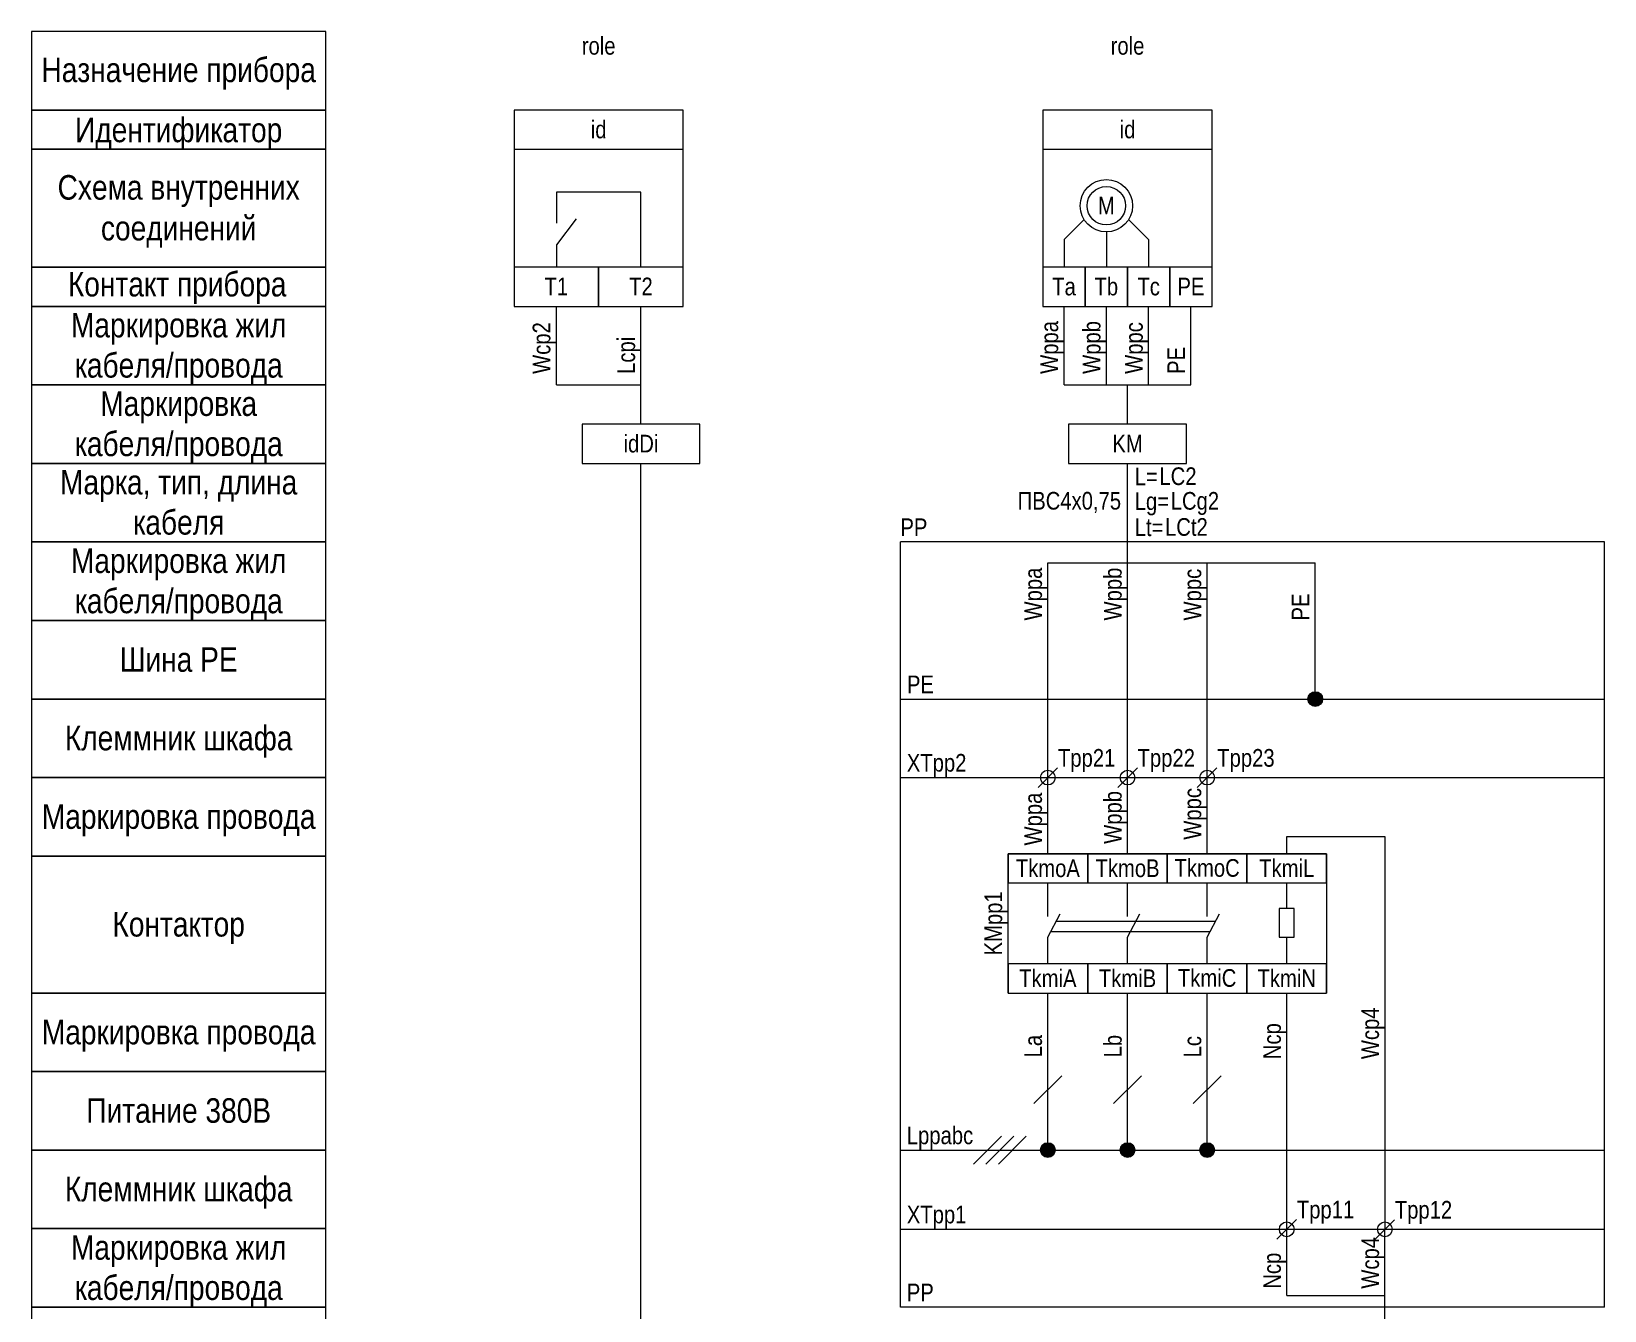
# Model space of a CAD drawing. Header units: millimetres. Extents: x 20 to 180, y -244 to -5.
# Drawn here: x 20 to 180.3, y -135.3 to -5 of the extents above; entities that cross this region are included whole.
import ezdxf

# ---------------------------------------------------------------- set-up
doc = ezdxf.new("R2010")
doc.units = ezdxf.units.MM
doc.header["$MEASUREMENT"] = 0
doc.linetypes.add('1_1', pattern=[2000, 1000, -1000])
doc.linetypes.add('4_2_1_2', pattern=[6702.777624, 3527.777672, -1763.888836, 0, -1411.111116])
for name, color, linetype in [('id_names', 7, 'Continuous'), ('id_params_di', 7, 'Continuous'), ('id_params_do', 7, 'Continuous'), ('id_static_di', 7, 'Continuous'), ('id_static_do', 7, 'Continuous')]:
    doc.layers.add(name, color=color, linetype=linetype)
doc.styles.add('СГЕНЕРИР_СТИЛЬ_1', font='')
doc.styles.get('СГЕНЕРИР_СТИЛЬ_1').set_extended_font_data('Arial Narrow')

msp = doc.modelspace()

# ---------------------------------------------------------------- hatches: boundary and pattern name
at = {"layer": 'id_static_do', "linetype": 'Continuous', "lineweight": 0, "true_color": 0x000000}
for points in [[(150.06, -73), (150.11, -73.29), (150.28, -73.53), (150.52, -73.69), (150.81, -73.75), (151.09, -73.69), (151.34, -73.53), (151.5, -73.29), (151.56, -73), (151.5, -72.71), (151.34, -72.47), (151.09, -72.31), (150.81, -72.25), (150.52, -72.31), (150.28, -72.47), (150.11, -72.71)], [(122.81, -118.94), (122.87, -119.23), (123.03, -119.47), (123.28, -119.64), (123.56, -119.69), (123.85, -119.64), (124.09, -119.47), (124.26, -119.23), (124.31, -118.94), (124.26, -118.66), (124.09, -118.41), (123.85, -118.25), (123.56, -118.19), (123.28, -118.25), (123.03, -118.41), (122.87, -118.66)], [(130.93, -118.94), (130.98, -119.23), (131.15, -119.47), (131.39, -119.64), (131.68, -119.69), (131.96, -119.64), (132.21, -119.47), (132.37, -119.23), (132.43, -118.94), (132.37, -118.66), (132.21, -118.41), (131.96, -118.25), (131.68, -118.19), (131.39, -118.25), (131.15, -118.41), (130.98, -118.66)], [(139.04, -118.94), (139.1, -119.23), (139.26, -119.47), (139.5, -119.64), (139.79, -119.69), (140.08, -119.64), (140.32, -119.47), (140.48, -119.23), (140.54, -118.94), (140.48, -118.66), (140.32, -118.41), (140.08, -118.25), (139.79, -118.19), (139.5, -118.25), (139.26, -118.41), (139.1, -118.66)]]:
    msp.add_hatch(color=18, dxfattribs=at).paths.add_polyline_path(points)

# ---------------------------------------------------------------- linework, layer by layer
at = {"layer": 'id_names', "color": 7, "linetype": 'Continuous', "lineweight": 15, "ltscale": 100}
for points in [[(20, -13), (50, -13), (50, -5), (20, -5)], [(20, -17), (50, -17), (50, -13), (20, -13)], [(20, -29), (50, -29), (50, -17), (20, -17)], [(20, -33), (50, -33), (50, -29), (20, -29)], [(20, -41), (50, -41), (50, -33), (20, -33)], [(20, -49), (50, -49), (50, -41), (20, -41)], [(20, -57), (50, -57), (50, -49), (20, -49)], [(20, -65), (50, -65), (50, -57), (20, -57)], [(20, -73), (50, -73), (50, -65), (20, -65)], [(20, -81), (50, -81), (50, -73), (20, -73)], [(20, -89), (50, -89), (50, -81), (20, -81)], [(20, -102.94), (50, -102.94), (50, -89), (20, -89)], [(20, -110.94), (50, -110.94), (50, -102.94), (20, -102.94)], [(20, -118.94), (50, -118.94), (50, -110.94), (20, -110.94)], [(20, -126.94), (50, -126.94), (50, -118.94), (20, -118.94)], [(20, -134.94), (50, -134.94), (50, -126.94), (20, -126.94)], [(20, -142.94), (50, -142.94), (50, -134.94), (20, -134.94)]]:
    msp.add_lwpolyline(points, close=True, dxfattribs=at)
at = {"layer": 'id_static_di', "color": 7, "linetype": '1_1', "lineweight": 15, "ltscale": 100}
for p, q in [((69.17, -17), (69.17, -29)), ((86.41, -29), (86.41, -17))]:
    msp.add_line(p, q, dxfattribs=at)
at = {"layer": 'id_static_di', "color": 7, "linetype": 'Continuous', "lineweight": 15, "ltscale": 100}
for p, q in [((82.1, -21.38), (73.48, -21.38)), ((73.48, -21.38), (73.48, -24.53)), ((82.1, -29), (82.1, -21.38)), ((75.51, -24.07), (73.48, -26.74)), ((73.48, -26.74), (73.48, -29)), ((73.48, -41), (73.48, -33)), ((82.1, -41), (82.1, -33)), ((73.48, -41), (82.1, -41)), ((82.1, -45), (82.1, -41)), ((82.1, -153.09), (82.1, -49)), ((122.14, -114.21), (124.99, -111.36)), ((130.25, -114.21), (133.1, -111.36)), ((138.37, -114.21), (141.21, -111.36)), ((115.98, -120.37), (118.83, -117.52)), ((117.25, -120.37), (120.1, -117.52)), ((118.52, -120.37), (121.36, -117.52))]:
    msp.add_line(p, q, dxfattribs=at)
for points in [[(69.17, -17), (86.41, -17), (86.41, -13), (69.17, -13)], [(69.17, -33), (77.79, -33), (77.79, -29), (69.17, -29)], [(77.79, -33), (86.41, -33), (86.41, -29), (77.79, -29)], [(76.1, -49), (88.1, -49), (88.1, -45), (76.1, -45)]]:
    msp.add_lwpolyline(points, close=True, dxfattribs=at)
at = {"layer": 'id_static_do', "color": 7, "linetype": '1_1', "lineweight": 15, "ltscale": 100}
for p, q in [((123.06, -17), (123.06, -29)), ((140.29, -29), (140.29, -17)), ((180.28, -57), (108.54, -57)), ((108.54, -134.94), (108.54, -57)), ((180.28, -134.94), (180.28, -57)), ((124.42, -95.61), (140.65, -95.61)), ((123.87, -96.68), (140.09, -96.68)), ((180.28, -134.94), (108.54, -134.94))]:
    msp.add_line(p, q, dxfattribs=at)
at = {"layer": 'id_static_do', "color": 7, "linetype": 'Continuous', "lineweight": 15, "ltscale": 100}
for p, q in [((127.25, -24.16), (125.21, -26.19)), ((129.52, -25.42), (129.52, -29)), ((131.79, -24.16), (133.83, -26.19)), ((125.21, -26.19), (125.21, -29)), ((133.83, -26.19), (133.83, -29)), ((125.21, -41), (125.21, -33)), ((129.52, -41), (129.52, -33)), ((133.83, -41), (133.83, -33)), ((138.14, -41), (138.14, -33)), ((125.21, -41), (138.14, -41)), ((131.68, -45), (131.68, -41)), ((131.68, -59.14), (131.68, -49)), ((123.56, -81), (123.56, -59.14)), ((123.56, -59.14), (140.93, -59.14)), ((128.01, -59.14), (150.81, -59.14)), ((131.68, -81), (131.68, -59.14)), ((139.79, -81), (139.79, -59.14)), ((150.81, -72.25), (150.81, -59.14)), ((108.54, -73), (180.28, -73)), ((122.56, -82), (124.56, -80)), ((130.68, -82), (132.68, -80)), ((138.79, -82), (140.79, -80)), ((123.56, -88.76), (123.56, -81)), ((131.68, -88.76), (131.68, -81)), ((139.79, -88.76), (139.79, -81)), ((119.51, -88.76), (151.96, -88.76)), ((119.51, -102.94), (119.51, -88.76)), ((151.96, -88.76), (151.96, -102.94)), ((123.56, -97.26), (124.81, -94.86)), ((131.68, -97.26), (132.92, -94.86)), ((139.79, -97.26), (141.04, -94.86)), ((119.51, -102.94), (151.96, -102.94)), ((123.56, -118.19), (123.56, -102.94)), ((131.68, -118.19), (131.68, -102.94)), ((139.79, -118.19), (139.79, -102.94)), ((147.9, -127.01), (147.9, -102.94)), ((108.54, -118.94), (180.28, -118.94)), ((146.9, -128.01), (148.9, -126.01)), ((156.88, -128.04), (158.88, -126.04)), ((147.9, -133.75), (147.9, -127.01)), ((157.9, -133.75), (157.9, -127.01)), ((147.9, -133.75), (157.9, -133.75)), ((157.9, -136.94), (157.9, -133.75))]:
    msp.add_line(p, q, dxfattribs=at)
at = {"layer": 'id_static_do', "color": 7, "linetype": '4_2_1_2', "lineweight": 15, "ltscale": 100}
for p, q in [((108.54, -81), (180.28, -81)), ((108.54, -127.01), (180.28, -127.01))]:
    msp.add_line(p, q, dxfattribs=at)
at = {"layer": 'id_static_do', "color": 7, "linetype": 'Continuous', "lineweight": 15, "ltscale": 100}
for points in [[(123.06, -17), (140.29, -17), (140.29, -13), (123.06, -13)], [(123.06, -33), (127.37, -33), (127.37, -29), (123.06, -29)], [(127.37, -33), (131.68, -33), (131.68, -29), (127.37, -29)], [(131.68, -33), (135.99, -33), (135.99, -29), (131.68, -29)], [(135.99, -33), (140.29, -33), (140.29, -29), (135.99, -29)], [(125.68, -49), (137.68, -49), (137.68, -45), (125.68, -45)], [(119.51, -91.73), (127.62, -91.73), (127.62, -88.76), (119.51, -88.76)], [(127.62, -91.73), (135.73, -91.73), (135.73, -88.76), (127.62, -88.76)], [(135.73, -91.73), (143.85, -91.73), (143.85, -88.76), (135.73, -88.76)], [(143.85, -91.73), (151.96, -91.73), (151.96, -88.76), (143.85, -88.76)], [(147.14, -97.26), (148.66, -97.26), (148.66, -94.33), (147.14, -94.33)], [(119.51, -102.94), (127.62, -102.94), (127.62, -99.98), (119.51, -99.98)], [(127.62, -102.94), (135.73, -102.94), (135.73, -99.98), (127.62, -99.98)], [(135.73, -102.94), (143.85, -102.94), (143.85, -99.98), (135.73, -99.98)], [(143.85, -102.94), (151.96, -102.94), (151.96, -99.98), (143.85, -99.98)]]:
    msp.add_lwpolyline(points, close=True, dxfattribs=at)
for points in [[(147.9, -88.76), (147.9, -86.99), (157.9, -86.99), (157.9, -127.01)], [(123.56, -95.14), (123.56, -91.73)], [(131.68, -95.14), (131.68, -91.73)], [(139.79, -95.14), (139.79, -91.73)], [(147.9, -94.33), (147.9, -91.73)], [(123.56, -99.98), (123.56, -97.26)], [(131.68, -99.98), (131.68, -97.26)], [(139.79, -99.98), (139.79, -97.26)], [(147.9, -99.98), (147.9, -97.26)]]:
    msp.add_lwpolyline(points, dxfattribs=at)
for centre, radius in [((129.52, -22.75), 2.67), ((129.52, -22.75), 1.96), ((150.81, -73), 0.75), ((123.56, -81), 0.75), ((131.68, -81), 0.75), ((139.79, -81), 0.75), ((123.56, -118.94), 0.75), ((131.68, -118.94), 0.75), ((139.79, -118.94), 0.75), ((147.9, -127.01), 0.75), ((157.9, -127.01), 0.75)]:
    msp.add_circle(centre, radius, dxfattribs=at)

# ---------------------------------------------------------------- texts
at = {"layer": 'id_names', "color": 7, "linetype": 'Continuous', "lineweight": 15, "char_height": 2.5, "attachment_point": 2, "style": 'СГЕНЕРИР_СТИЛЬ_1'}
for s, insert in [('\\A1;{\\pqc;\\fArial Narrow|b0|i0|c204|p34;Назначение прибора}', (35, -7.66)), ('\\A1;{\\pqc;\\fArial Narrow|b0|i0|c204|p34;Идентификатор}', (35, -13.78)), ('\\A1;{\\pqc;\\fArial Narrow|b0|i0|c204|p34;Контакт прибора}', (34.85, -29.49)), ('\\A1;{\\pqc;\\fArial Narrow|b0|i0|c204|p34;Шина РЕ}', (35, -67.72)), ('\\A1;{\\pqc;\\fArial Narrow|b0|i0|c204|p34;Клеммник\\fArial Narrow|b0|i0|c204|p34; шкафа}', (35, -75.72)), ('\\A1;{\\pqc;\\fArial Narrow|b0|i0|c204|p34;Маркировка \\fArial Narrow|b0|i0|c204|p34;провода}', (35, -83.72)), ('\\A1;{\\pqc;\\fArial Narrow|b0|i0|c204|p34;Контактор}', (35, -94.69)), ('\\A1;{\\pqc;\\fArial Narrow|b0|i0|c204|p34;Маркировка \\fArial Narrow|b0|i0|c204|p34;провода}', (35, -105.67)), ('\\A1;{\\pqc;\\fArial Narrow|b0|i0|c204|p34;Питание 380В}', (35, -113.66)), ('\\A1;{\\pqc;\\fArial Narrow|b0|i0|c204|p34;Клеммник\\fArial Narrow|b0|i0|c204|p34; шкафа}', (35, -121.66))]:
    msp.add_mtext(s, dxfattribs=dict(at, insert=insert))
at = {"layer": 'id_names', "color": 7, "linetype": 'Continuous', "lineweight": 15, "insert": (35, -19.63), "char_height": 2.5, "width": 30, "attachment_point": 2, "line_spacing_factor": 0.996473, "style": 'СГЕНЕРИР_СТИЛЬ_1'}
msp.add_mtext('\\A1;{\\pqc;\\fArial Narrow|b0|i0|c204|p34;Схема внутренних соединений}', dxfattribs=at)
at = {"layer": 'id_names', "color": 7, "linetype": 'Continuous', "lineweight": 15, "char_height": 2.5, "attachment_point": 2, "style": 'СГЕНЕРИР_СТИЛЬ_1'}
for s, insert, line_spacing_factor in [('\\A1;{\\pqc;\\fArial Narrow|b0|i0|c204|p34;Маркировка жил\\P\\pqc;\\fArial Narrow|b0|i0|c204|p34;кабеля/провода}', (35, -33.66), 0.982786), ('\\A1;{\\pqc;\\fArial Narrow|b0|i0|c204|p34;Маркировка\\P\\pqc;\\fArial Narrow|b0|i0|c204|p34;кабеля/провода}', (35, -41.66), 0.982786), ('\\A1;{\\pqc;\\fArial Narrow|b0|i0|c204|p34;Марка, тип\\fArial Narrow|b0|i0|c204|p34;, длина\\P\\pqc;\\fArial Narrow|b0|i0|c204|p34;кабеля}', (35, -49.66), 0.98101), ('\\A1;{\\pqc;\\fArial Narrow|b0|i0|c204|p34;Маркировка жил\\P\\pqc;\\fArial Narrow|b0|i0|c204|p34;кабеля/провода}', (35, -57.66), 0.982786), ('\\A1;{\\pqc;\\fArial Narrow|b0|i0|c204|p34;Маркировка жил\\P\\pqc;\\fArial Narrow|b0|i0|c204|p34;кабеля/провода}', (35, -127.61), 0.982786)]:
    msp.add_mtext(s, dxfattribs=dict(at, insert=insert, line_spacing_factor=line_spacing_factor))
at = {"layer": 'id_params_di', "color": 7, "linetype": 'Continuous', "lineweight": 15, "insert": (77.79, -5.56), "char_height": 1.8, "width": 30, "attachment_point": 2, "style": 'СГЕНЕРИР_СТИЛЬ_1'}
msp.add_mtext('\\A1;{\\pqc;\\fArial Narrow|b0|i0|c204|p34;role}', dxfattribs=at)
at = {"layer": 'id_params_di', "color": 7, "linetype": 'Continuous', "lineweight": 15, "char_height": 1.8, "attachment_point": 2, "style": 'СГЕНЕРИР_СТИЛЬ_1'}
for s, insert in [('\\A1;{\\pqc;\\fArial Narrow|b0|i0|c204|p34;id}', (77.79, -14.08)), ('\\A1;{\\pqc;\\fArial Narrow|b0|i0|c204|p34;T1}', (73.48, -30.07)), ('\\A1;{\\pqc;\\fArial Narrow|b0|i0|c204|p34;T\\fArial Narrow|b0|i0|c204|p34;2}', (82.1, -30.07)), ('\\A1;{\\pqc;\\fArial Narrow|b0|i0|c204|p34;id\\fArial Narrow|b0|i0|c204|p34;Di}', (82.1, -46.08))]:
    msp.add_mtext(s, dxfattribs=dict(at, insert=insert))
at = {"layer": 'id_params_di', "color": 7, "linetype": 'Continuous', "lineweight": 15, "char_height": 1.8, "attachment_point": 1, "rotation": 90, "style": 'СГЕНЕРИР_СТИЛЬ_1'}
for s, insert in [('\\A1;{\\pql;\\fArial Narrow|b0|i0|c204|p34;Wcp\\fArial Narrow|b0|i0|c204|p34;2}', (71.07, -39.88)), ('\\A1;{\\pql;\\fArial Narrow|b0|i0|c204|p34;Lcp\\fArial Narrow|b0|i0|c204|p34;i}', (79.7, -39.88))]:
    msp.add_mtext(s, dxfattribs=dict(at, insert=insert))
at = {"layer": 'id_params_do', "color": 7, "linetype": 'Continuous', "lineweight": 15, "insert": (131.68, -5.56), "char_height": 1.8, "width": 30, "attachment_point": 2, "style": 'СГЕНЕРИР_СТИЛЬ_1'}
msp.add_mtext('\\A1;{\\pqc;\\fArial Narrow|b0|i0|c204|p34;role}', dxfattribs=at)
at = {"layer": 'id_params_do', "color": 7, "linetype": 'Continuous', "lineweight": 15, "char_height": 1.8, "style": 'СГЕНЕРИР_СТИЛЬ_1'}
for s, insert, attachment_point in [('\\A1;{\\pqc;\\fArial Narrow|b0|i0|c204|p34;id}', (131.68, -14.08), 2), ('\\A1;{\\pqc;\\fArial Narrow|b0|i0|c204|p34;T\\fArial Narrow|b0|i0|c204|p34;a}', (125.21, -30.08), 2), ('\\A1;{\\pqc;\\fArial Narrow|b0|i0|c204|p34;Tb}', (129.52, -30.08), 2), ('\\A1;{\\pqc;\\fArial Narrow|b0|i0|c204|p34;Tc}', (133.83, -30.08), 2), ('\\A1;{\\pqc;\\fArial Narrow|b0|i0|c204|p34;KM}', (131.68, -46.08), 2), ('\\A1;{\\pql;\\fArial Narrow|b0|i0|c204|p34;LC\\fArial Narrow|b0|i0|c204|p34;2}', (134.93, -49.4), 1), ('\\A1;{\\pql;\\fArial Narrow|b0|i0|c204|p34;LCg\\fArial Narrow|b0|i0|c204|p34;2}', (136.08, -51.91), 1), ('\\A1;{\\pql;\\fArial Narrow|b0|i0|c204|p34;P\\fArial Narrow|b0|i0|c204|p34;P}', (108.54, -54.6), 1), ('\\A1;{\\pql;\\fArial Narrow|b0|i0|c204|p34;LCt\\fArial Narrow|b0|i0|c204|p34;2}', (135.5, -54.57), 1), ('\\A1;{\\pql;\\fArial Narrow|b0|i0|c204|p34;T\\fArial Narrow|b0|i0|c204|p34;pp21}', (124.59, -78.09), 1), ('\\A1;{\\pql;\\fArial Narrow|b0|i0|c204|p34;T\\fArial Narrow|b0|i0|c204|p34;pp22}', (132.7, -78.09), 1), ('\\A1;{\\pql;\\fArial Narrow|b0|i0|c204|p34;T\\fArial Narrow|b0|i0|c204|p34;pp23}', (140.82, -78.09), 1), ('\\A1;{\\pql;\\fArial Narrow|b0|i0|c204|p34;X\\fArial Narrow|b0|i0|c204|p34;T\\fArial Narrow|b0|i0|c204|p34;pp2}', (109.19, -78.59), 1), ('\\A1;{\\pqc;\\fArial Narrow|b0|i0|c204|p34;Tk\\fArial Narrow|b0|i0|c204|p34;m\\fArial Narrow|b0|i0|c204|p34;oA}', (123.56, -89.33), 2), ('\\A1;{\\pqc;\\fArial Narrow|b0|i0|c204|p34;Tkmo\\fArial Narrow|b0|i0|c204|p34;B}', (131.68, -89.33), 2), ('\\A1;{\\pqc;\\fArial Narrow|b0|i0|c204|p34;Tkmo\\fArial Narrow|b0|i0|c204|p34;C}', (139.79, -89.3), 2), ('\\A1;{\\pqc;\\fArial Narrow|b0|i0|c204|p34;TkmiL}', (147.9, -89.33), 2), ('\\A1;{\\pqc;\\fArial Narrow|b0|i0|c204|p34;Tkm\\fArial Narrow|b0|i0|c204|p34;i\\fArial Narrow|b0|i0|c204|p34;A}', (123.56, -100.54), 2), ('\\A1;{\\pqc;\\fArial Narrow|b0|i0|c204|p34;Tkm\\fArial Narrow|b0|i0|c204|p34;iB}', (131.68, -100.54), 2), ('\\A1;{\\pqc;\\fArial Narrow|b0|i0|c204|p34;Tkm\\fArial Narrow|b0|i0|c204|p34;iC}', (139.79, -100.51), 2), ('\\A1;{\\pqc;\\fArial Narrow|b0|i0|c204|p34;Tkm\\fArial Narrow|b0|i0|c204|p34;iN}', (147.9, -100.54), 2), ('\\A1;{\\pql;\\fArial Narrow|b0|i0|c204|p34;Lpp\\fArial Narrow|b0|i0|c204|p34;abc}', (109.19, -116.54), 1), ('\\A1;{\\pql;\\fArial Narrow|b0|i0|c204|p34;X\\fArial Narrow|b0|i0|c204|p34;T\\fArial Narrow|b0|i0|c204|p34;pp1}', (109.19, -124.6), 1), ('\\A1;{\\pql;\\fArial Narrow|b0|i0|c204|p34;T\\fArial Narrow|b0|i0|c204|p34;pp11}', (148.93, -124.1), 1), ('\\A1;{\\pql;\\fArial Narrow|b0|i0|c204|p34;T\\fArial Narrow|b0|i0|c204|p34;pp12}', (158.91, -124.12), 1), ('\\A1;{\\pql;\\fArial Narrow|b0|i0|c204|p34;P\\fArial Narrow|b0|i0|c204|p34;P}', (109.19, -132.54), 1)]:
    msp.add_mtext(s, dxfattribs=dict(at, insert=insert, attachment_point=attachment_point))
at = {"layer": 'id_params_do', "color": 7, "linetype": 'Continuous', "lineweight": 15, "char_height": 1.8, "rotation": 90, "style": 'СГЕНЕРИР_СТИЛЬ_1'}
for s, insert, attachment_point in [('\\A1;{\\pql;\\fArial Narrow|b0|i0|c204|p34;W\\fArial Narrow|b0|i0|c204|p34;pp\\fArial Narrow|b0|i0|c204|p34;a}', (122.81, -39.88), 1), ('\\A1;{\\pql;\\fArial Narrow|b0|i0|c204|p34;Wpp\\fArial Narrow|b0|i0|c204|p34;b}', (127.12, -39.88), 1), ('\\A1;{\\pql;\\fArial Narrow|b0|i0|c204|p34;Wpp\\fArial Narrow|b0|i0|c204|p34;c}', (131.43, -39.88), 1), ('\\A1;{\\pql;\\fArial Narrow|b0|i0|c204|p34;Wppa}', (121.16, -65), 1), ('\\A1;{\\pql;\\fArial Narrow|b0|i0|c204|p34;Wpp\\fArial Narrow|b0|i0|c204|p34;b}', (129.28, -65), 1), ('\\A1;{\\pql;\\fArial Narrow|b0|i0|c204|p34;Wpp\\fArial Narrow|b0|i0|c204|p34;c}', (137.39, -65), 1), ('\\A1;{\\pql;\\fArial Narrow|b0|i0|c204|p34;W\\fArial Narrow|b0|i0|c204|p34;p\\fArial Narrow|b0|i0|c204|p34;pa}', (121.16, -87.92), 1), ('\\A1;{\\pql;\\fArial Narrow|b0|i0|c204|p34;W\\fArial Narrow|b0|i0|c204|p34;p\\fArial Narrow|b0|i0|c204|p34;pb}', (129.28, -87.75), 1), ('\\A1;{\\pql;\\fArial Narrow|b0|i0|c204|p34;Wppc}', (137.39, -87.33), 1), ('\\A1;{\\pqc;\\fArial Narrow|b0|i0|c204|p34;KMpp\\fArial Narrow|b0|i0|c204|p34;1}', (117.1, -95.85), 2), ('\\A1;{\\pql;\\fArial Narrow|b0|i0|c204|p34;Wcp\\fArial Narrow|b0|i0|c204|p34;4}', (155.5, -109.68), 1), ('\\A1;{\\pql;\\fArial Narrow|b0|i0|c204|p34;La}', (121.16, -109.5), 1), ('\\A1;{\\pql;\\fArial Narrow|b0|i0|c204|p34;L\\fArial Narrow|b0|i0|c204|p34;b}', (129.28, -109.5), 1), ('\\A1;{\\pql;\\fArial Narrow|b0|i0|c204|p34;L\\fArial Narrow|b0|i0|c204|p34;c}', (137.39, -109.5), 1), ('\\A1;{\\pql;\\fArial Narrow|b0|i0|c204|p34;Ncp}', (145.5, -109.68), 1), ('\\A1;{\\pql;\\fArial Narrow|b0|i0|c204|p34;Wcp\\fArial Narrow|b0|i0|c204|p34;4}', (155.5, -133.06), 1), ('\\A1;{\\pql;\\fArial Narrow|b0|i0|c204|p34;Ncp}', (145.5, -133.06), 1)]:
    msp.add_mtext(s, dxfattribs=dict(at, insert=insert, attachment_point=attachment_point))
at = {"layer": 'id_static_do', "color": 7, "linetype": 'Continuous', "lineweight": 15, "char_height": 1.8, "style": 'СГЕНЕРИР_СТИЛЬ_1'}
for s, insert, attachment_point in [('\\A1;{\\pqc;\\fArial Narrow|b0|i0|c204|p34;M}', (129.52, -21.83), 2), ('\\A1;{\\pqc;\\fArial Narrow|b0|i0|c204|p34;PE}', (138.14, -30.08), 2), ('\\A1;{\\pql;\\fArial Narrow|b0|i0|c204|p34;L=}', (132.41, -49.43), 1), ('\\A1;{\\pql;\\fArial Narrow|b0|i0|c204|p34;Lg=}', (132.41, -51.95), 1), ('\\A1;{\\pql;\\fArial Narrow|b0|i0|c204|p34;Lt=}', (132.41, -54.6), 1), ('\\A1;{\\pqc;\\fArial Narrow|b0|i0|c204|p34;PE}', (110.58, -70.6), 2)]:
    msp.add_mtext(s, dxfattribs=dict(at, insert=insert, attachment_point=attachment_point))
at = {"layer": 'id_static_do', "color": 7, "linetype": 'Continuous', "lineweight": 15, "char_height": 1.8, "attachment_point": 1, "rotation": 90, "style": 'СГЕНЕРИР_СТИЛЬ_1'}
for insert in [(135.74, -39.88), (148.4, -65)]:
    msp.add_mtext('\\A1;{\\pql;\\fArial Narrow|b0|i0|c204|p34;PE}', dxfattribs=dict(at, insert=insert))
at = {"layer": 'id_static_do', "color": 7, "linetype": 'Continuous', "lineweight": 40, "insert": (120.48, -51.9), "char_height": 1.8, "attachment_point": 1, "style": 'СГЕНЕРИР_СТИЛЬ_1'}
msp.add_mtext('\\A1;{\\pql;\\fArial Narrow|b0|i0|c204|p34;ПВС\\fArial Narrow|b0|i0|c204|p34;4\\fArial Narrow|b0|i0|c204|p34;х0,75}', dxfattribs=at)

doc.saveas('drawing.dxf')
